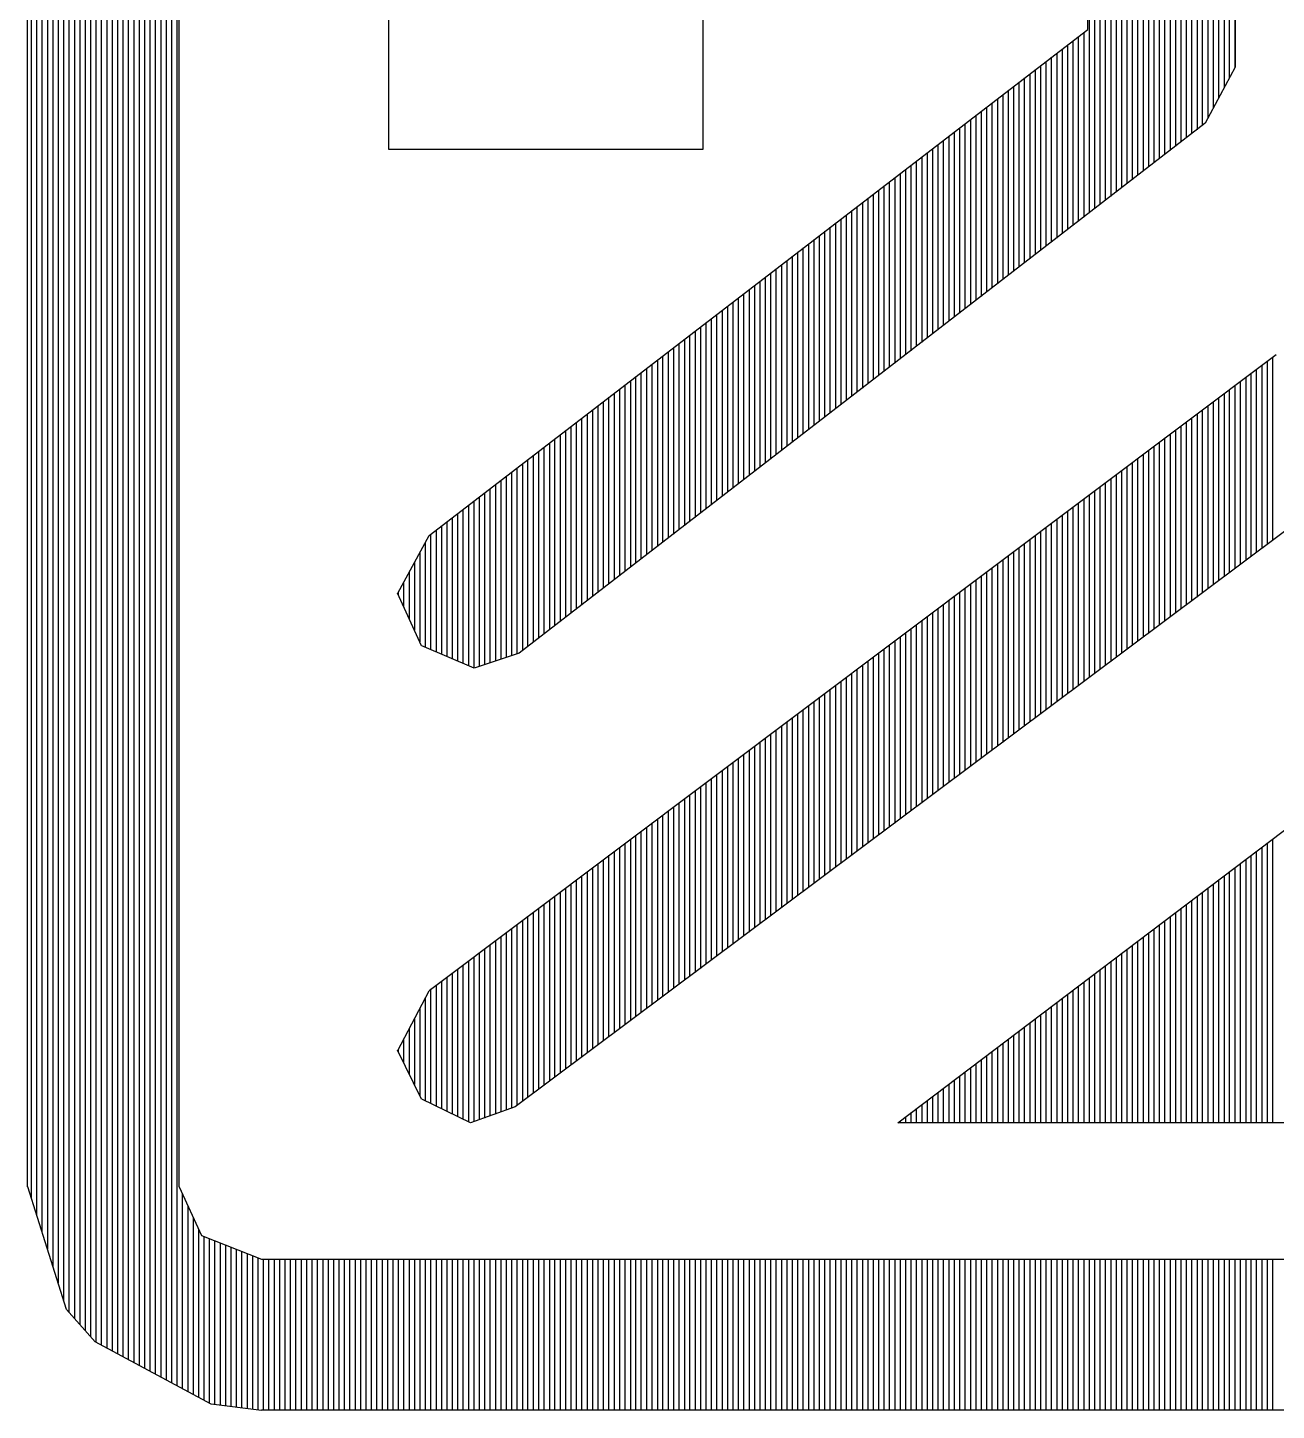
# Model space of a CAD drawing. Extents: x -34 to 106, y -22 to 53.
# Drawn here: x 33.158 to 35.541, y 13.939 to 16.578 of the extents above; entities that cross this region are included whole.
import ezdxf

# ---------------------------------------------------------------- set-up
doc = ezdxf.new("R2010")
doc.units = 0
doc.layers.add('BG_SILKTOP20240221', color=40, linetype='CONTINUOUS')
doc.layers.add('PIN_TOP', color=92, linetype='CONTINUOUS')

msp = doc.modelspace()

# ---------------------------------------------------------------- linework, layer by layer
at = {"layer": 'BG_SILKTOP20240221'}
for points in [[(33.339532, 23.62835), (33.339532, 14.04112)], [(33.349946, 23.636224), (33.349946, 14.035532)], [(33.36036, 23.643336), (33.36036, 14.030198)], [(33.308798, 23.604728), (33.308798, 14.05763)], [(33.319212, 23.612856), (33.319212, 14.052296)], [(33.329626, 23.620476), (33.329626, 14.0462)], [(33.370774, 23.612856), (33.370774, 14.02461)], [(33.278064, 23.572724), (33.278064, 14.079474)], [(33.288224, 23.589488), (33.288224, 14.068552)], [(33.298384, 23.596854), (33.298384, 14.062964)], [(33.26765, 23.554182), (33.26765, 14.091412)], [(33.381188, 23.568914), (33.381188, 14.01953)], [(33.257236, 23.535386), (33.257236, 14.102588)], [(33.391094, 23.524464), (33.391094, 14.013942)], [(33.236662, 23.498556), (33.236662, 14.12621)], [(33.247076, 23.516844), (33.247076, 14.11478)], [(33.226502, 23.47976), (33.226502, 14.14907)], [(33.401508, 23.480268), (33.401508, 14.0081)], [(33.205928, 23.442422), (33.205928, 14.21384)], [(33.216088, 23.461218), (33.216088, 14.181836)], [(33.195514, 23.42388), (33.195514, 14.246606)], [(33.411922, 23.435564), (33.411922, 14.002766)], [(33.17494, 23.386796), (33.17494, 14.311376)], [(33.1851, 23.405084), (33.1851, 14.279118)], [(33.422336, 23.391114), (33.422336, 13.997178)], [(33.16478, 23.364698), (33.16478, 14.344396)], [(33.432496, 23.346664), (33.432496, 13.991336)], [(33.157922, 14.365224), (33.157922, 23.285196)], [(33.442656, 23.302214), (33.442656, 13.986002)], [(33.44672, 23.285196), (33.44672, 14.365224)], [(35.307524, 23.10003), (35.307524, 16.320008)], [(35.317684, 23.10384), (35.317684, 16.328136)], [(35.328098, 23.09876), (35.328098, 16.335756)], [(35.245548, 23.073868), (35.245548, 16.272002)], [(35.255962, 23.078186), (35.255962, 16.279876)], [(35.266376, 23.082504), (35.266376, 16.287496)], [(35.276536, 23.086568), (35.276536, 16.296132)], [(35.28695, 23.090886), (35.28695, 16.304006)], [(35.29711, 23.095712), (35.29711, 16.312134)], [(35.338512, 23.094696), (35.338512, 16.34363)], [(35.348672, 23.090378), (35.348672, 16.351504)], [(35.358832, 23.08606), (35.358832, 16.359632)], [(35.369246, 23.081742), (35.369246, 16.36776)], [(35.37966, 23.077424), (35.37966, 16.37538)], [(35.390074, 23.07336), (35.390074, 16.383254)], [(35.214814, 23.05558), (35.214814, 16.248126)], [(35.225228, 23.064724), (35.225228, 16.256)], [(35.235388, 23.06955), (35.235388, 16.264128)], [(35.39998, 23.069042), (35.39998, 16.391382)], [(35.410394, 23.06447), (35.410394, 16.404844)], [(35.420808, 23.057612), (35.420808, 16.424402)], [(35.2044, 23.02637), (35.2044, 16.239998)], [(35.431222, 23.034244), (35.431222, 16.44396)], [(35.193986, 22.997668), (35.193986, 16.232378)], [(35.441636, 23.00986), (35.441636, 16.46301)], [(35.18408, 22.968966), (35.18408, 16.224504)], [(35.451542, 22.985476), (35.451542, 16.482568)], [(35.181286, 16.574262), (35.181286, 22.960838)], [(35.461956, 22.9616), (35.461956, 16.50238)], [(35.462464, 22.961092), (35.462464, 16.502888)], [(33.92424, 15.6083), (35.18154, 16.574516)], [(35.152838, 16.552926), (35.152838, 16.200374)], [(35.163252, 16.5608), (35.163252, 16.208248)], [(35.173666, 16.568928), (35.173666, 16.216122)], [(35.122104, 16.529558), (35.122104, 16.176498)], [(35.132518, 16.537432), (35.132518, 16.184372)], [(35.142424, 16.545052), (35.142424, 16.1925)], [(35.080956, 16.497808), (35.080956, 16.144748)], [(35.091116, 16.505682), (35.091116, 16.152876)], [(35.101276, 16.513556), (35.101276, 16.16075)], [(35.11169, 16.521684), (35.11169, 16.168624)], [(35.462464, 16.502888), (35.405314, 16.3957)], [(35.049968, 16.473932), (35.049968, 16.121126)], [(35.060128, 16.48206), (35.060128, 16.129)], [(35.070542, 16.489934), (35.070542, 16.136874)], [(35.01898, 16.45031), (35.01898, 16.09725)], [(35.029394, 16.458184), (35.029394, 16.105124)], [(35.039554, 16.466058), (35.039554, 16.113252)], [(34.977832, 16.418306), (34.977832, 16.064992)], [(34.987992, 16.42618), (34.987992, 16.072866)], [(34.998406, 16.434054), (34.998406, 16.08074)], [(35.00882, 16.441928), (35.00882, 16.088868)], [(35.405568, 16.395446), (34.095944, 15.383764)], [(34.946844, 16.39443), (34.946844, 16.041116)], [(34.957258, 16.402304), (34.957258, 16.049244)], [(34.967672, 16.410432), (34.967672, 16.057118)], [(34.91611, 16.370808), (34.91611, 16.017494)], [(34.926524, 16.378682), (34.926524, 16.025368)], [(34.93643, 16.386556), (34.93643, 16.033242)], [(34.874962, 16.339058), (34.874962, 15.985236)], [(34.884868, 16.346932), (34.884868, 15.993618)], [(34.895282, 16.354806), (34.895282, 16.001492)], [(34.905696, 16.36268), (34.905696, 16.00962)], [(34.84372, 16.315182), (34.84372, 15.96136)], [(34.854134, 16.323056), (34.854134, 15.969234)], [(34.864548, 16.331184), (34.864548, 15.977108)], [(34.812986, 16.29156), (34.812986, 15.937484)], [(34.8234, 16.299434), (34.8234, 15.945612)], [(34.83356, 16.307308), (34.83356, 15.953486)], [(34.771838, 16.25981), (34.771838, 15.905988)], [(34.781998, 16.267684), (34.781998, 15.913862)], [(34.792412, 16.275558), (34.792412, 15.921736)], [(34.802572, 16.283432), (34.802572, 15.92961)], [(34.74085, 16.23695), (34.74085, 15.882112)], [(34.751264, 16.243808), (34.751264, 15.889986)], [(34.761424, 16.251936), (34.761424, 15.89786)], [(34.710116, 16.213074), (34.710116, 15.858236)], [(34.720276, 16.220948), (34.720276, 15.866364)], [(34.730436, 16.229076), (34.730436, 15.874238)], [(34.668968, 16.181324), (34.668968, 15.82674)], [(34.678874, 16.189452), (34.678874, 15.834614)], [(34.689288, 16.197326), (34.689288, 15.842488)], [(34.699702, 16.2052), (34.699702, 15.850362)], [(34.637726, 16.157702), (34.637726, 15.802864)], [(34.64814, 16.165576), (34.64814, 15.810738)], [(34.658554, 16.17345), (34.658554, 15.818612)], [(34.606992, 16.133572), (34.606992, 15.77848)], [(34.617406, 16.1417), (34.617406, 15.787116)], [(34.627312, 16.149828), (34.627312, 15.79499)], [(34.565844, 16.101822), (34.565844, 15.74673)], [(34.576004, 16.109696), (34.576004, 15.754604)], [(34.586164, 16.117824), (34.586164, 15.762732)], [(34.596578, 16.125698), (34.596578, 15.770606)], [(34.534856, 16.0782), (34.534856, 15.723108)], [(34.545016, 16.086074), (34.545016, 15.730982)], [(34.55543, 16.093948), (34.55543, 15.738856)], [(34.503868, 16.054324), (34.503868, 15.699232)], [(34.514282, 16.062198), (34.514282, 15.707106)], [(34.524442, 16.070072), (34.524442, 15.71498)], [(34.46272, 16.022574), (34.46272, 15.666974)], [(34.47288, 16.030448), (34.47288, 15.674848)], [(34.483294, 16.038576), (34.483294, 15.683484)], [(34.493708, 16.04645), (34.493708, 15.691358)], [(34.431732, 15.998952), (34.431732, 15.643098)], [(34.442146, 16.006826), (34.442146, 15.650972)], [(34.45256, 16.0147), (34.45256, 15.6591)], [(34.400998, 15.975076), (34.400998, 15.619476)], [(34.411412, 15.98295), (34.411412, 15.62735)], [(34.421318, 15.990824), (34.421318, 15.635224)], [(33.923986, 14.740128), (35.541204, 15.954248)], [(34.35985, 15.943326), (34.35985, 15.587726)], [(34.369756, 15.9512), (34.369756, 15.5956)], [(34.38017, 15.959328), (34.38017, 15.603474)], [(34.390584, 15.967202), (34.390584, 15.611348)], [(35.534092, 15.948914), (35.534092, 15.599156)], [(34.328608, 15.919958), (34.328608, 15.56385)], [(34.339022, 15.927832), (34.339022, 15.571724)], [(34.349436, 15.935452), (34.349436, 15.579852)], [(35.492944, 15.91818), (35.492944, 15.568676)], [(35.503104, 15.925292), (35.503104, 15.575788)], [(35.513518, 15.93342), (35.513518, 15.583662)], [(35.523932, 15.94104), (35.523932, 15.591282)], [(34.297874, 15.896082), (34.297874, 15.540228)], [(34.308288, 15.903956), (34.308288, 15.548102)], [(34.318448, 15.912084), (34.318448, 15.555976)], [(35.461956, 15.894812), (35.461956, 15.545562)], [(35.47237, 15.902432), (35.47237, 15.552928)], [(35.482784, 15.910052), (35.482784, 15.560802)], [(34.256726, 15.864332), (34.256726, 15.508478)], [(34.266886, 15.87246), (34.266886, 15.516352)], [(34.2773, 15.880334), (34.2773, 15.524226)], [(34.28746, 15.888208), (34.28746, 15.5321)], [(35.431222, 15.871698), (35.431222, 15.522448)], [(35.441636, 15.879064), (35.441636, 15.530068)], [(35.451542, 15.886938), (35.451542, 15.537434)], [(34.225738, 15.84071), (34.225738, 15.484602)], [(34.236152, 15.848584), (34.236152, 15.492476)], [(34.246312, 15.856458), (34.246312, 15.500604)], [(35.390074, 15.84071), (35.390074, 15.490952)], [(35.39998, 15.848584), (35.39998, 15.499334)], [(35.410394, 15.856204), (35.410394, 15.5067)], [(35.420808, 15.86357), (35.420808, 15.514574)], [(34.195004, 15.81658), (34.195004, 15.460218)], [(34.205164, 15.824454), (34.205164, 15.468092)], [(34.215324, 15.832328), (34.215324, 15.47622)], [(35.358832, 15.817088), (35.358832, 15.468092)], [(35.369246, 15.825216), (35.369246, 15.47622)], [(35.37966, 15.832836), (35.37966, 15.48384)], [(34.153856, 15.78483), (34.153856, 15.428468)], [(34.163762, 15.792704), (34.163762, 15.436596)], [(34.174176, 15.800832), (34.174176, 15.44447)], [(34.18459, 15.808706), (34.18459, 15.452344)], [(35.317684, 15.786608), (35.317684, 15.437358)], [(35.328098, 15.794736), (35.328098, 15.445232)], [(35.338512, 15.801594), (35.338512, 15.452598)], [(35.348672, 15.809468), (35.348672, 15.460472)], [(34.122614, 15.761208), (34.122614, 15.404846)], [(34.133028, 15.769082), (34.133028, 15.41272)], [(34.143442, 15.776956), (34.143442, 15.420594)], [(35.28695, 15.76324), (35.28695, 15.414244)], [(35.29711, 15.77086), (35.29711, 15.421864)], [(35.307524, 15.778734), (35.307524, 15.429738)], [(34.09188, 15.737586), (34.09188, 15.382748)], [(34.102294, 15.745206), (34.102294, 15.388844)], [(34.1122, 15.75308), (34.1122, 15.396972)], [(35.245548, 15.732506), (35.245548, 15.38351)], [(35.255962, 15.74038), (35.255962, 15.391638)], [(35.266376, 15.748254), (35.266376, 15.399004)], [(35.276536, 15.75562), (35.276536, 15.406878)], [(34.050732, 15.705582), (34.050732, 15.368778)], [(34.060892, 15.713964), (34.060892, 15.372588)], [(34.071052, 15.721584), (34.071052, 15.375636)], [(34.081466, 15.729712), (34.081466, 15.379192)], [(35.214814, 15.709392), (35.214814, 15.36065)], [(35.225228, 15.717012), (35.225228, 15.368016)], [(35.235388, 15.724886), (35.235388, 15.376144)], [(34.019744, 15.682468), (34.019744, 15.358872)], [(34.029904, 15.690088), (34.029904, 15.36192)], [(34.040318, 15.697708), (34.040318, 15.365222)], [(35.18408, 15.68577), (35.18408, 15.337536)], [(35.193986, 15.694152), (35.193986, 15.34541)], [(35.2044, 15.701264), (35.2044, 15.352776)], [(33.988756, 15.658338), (33.988756, 15.364206)], [(33.99917, 15.666212), (33.99917, 15.359888)], [(34.00933, 15.67434), (34.00933, 15.355824)], [(35.622484, 15.66545), (34.088324, 14.517878)], [(35.142424, 15.654782), (35.142424, 15.306294)], [(35.152838, 15.66291), (35.152838, 15.314168)], [(35.163252, 15.670276), (35.163252, 15.321788)], [(35.173666, 15.678404), (35.173666, 15.329916)], [(33.947608, 15.627096), (33.947608, 15.382494)], [(33.957768, 15.63497), (33.957768, 15.377668)], [(33.968182, 15.642844), (33.968182, 15.37335)], [(33.978596, 15.650718), (33.978596, 15.369032)], [(35.11169, 15.632176), (35.11169, 15.283434)], [(35.122104, 15.639542), (35.122104, 15.291308)], [(35.132518, 15.647416), (35.132518, 15.298674)], [(33.864296, 15.498572), (33.92424, 15.6083)], [(33.927034, 15.611094), (33.927034, 15.39113)], [(33.937448, 15.618968), (33.937448, 15.386812)], [(35.070542, 15.601188), (35.070542, 15.252954)], [(35.080956, 15.6083), (35.080956, 15.260066)], [(35.091116, 15.616428), (35.091116, 15.26794)], [(35.101276, 15.624048), (35.101276, 15.27556)], [(33.906206, 15.576804), (33.906206, 15.405354)], [(33.91662, 15.595092), (33.91662, 15.395448)], [(35.039554, 15.577566), (35.039554, 15.229332)], [(35.049968, 15.58544), (35.049968, 15.237206)], [(35.060128, 15.59306), (35.060128, 15.24508)], [(33.8963, 15.557246), (33.8963, 15.427706)], [(35.00882, 15.554706), (35.00882, 15.206726)], [(35.01898, 15.562072), (35.01898, 15.213584)], [(35.029394, 15.569946), (35.029394, 15.221712)], [(33.885886, 15.538196), (33.885886, 15.450312)], [(34.967672, 15.523718), (34.967672, 15.17523)], [(34.977832, 15.531592), (34.977832, 15.183612)], [(34.987992, 15.539212), (34.987992, 15.190724)], [(34.998406, 15.546578), (34.998406, 15.198852)], [(33.909508, 15.397988), (33.863788, 15.498318)], [(33.865058, 15.500604), (33.865058, 15.496032)], [(33.875472, 15.519908), (33.875472, 15.47368)], [(34.93643, 15.500096), (34.93643, 15.15237)], [(34.946844, 15.508224), (34.946844, 15.159736)], [(34.957258, 15.516098), (34.957258, 15.167864)], [(34.895282, 15.469616), (34.895282, 15.121636)], [(34.905696, 15.477236), (34.905696, 15.129002)], [(34.91611, 15.484602), (34.91611, 15.136876)], [(34.926524, 15.492984), (34.926524, 15.14475)], [(34.864548, 15.446248), (34.864548, 15.098776)], [(34.874962, 15.453868), (34.874962, 15.106142)], [(34.884868, 15.461742), (34.884868, 15.11427)], [(34.8234, 15.415514), (34.8234, 15.068042)], [(34.83356, 15.423388), (34.83356, 15.075408)], [(34.84372, 15.430754), (34.84372, 15.083282)], [(34.854134, 15.438374), (34.854134, 15.090648)], [(34.010092, 15.355062), (33.910016, 15.397988)], [(34.792412, 15.3924), (34.792412, 15.044928)], [(34.802572, 15.40002), (34.802572, 15.052548)], [(34.812986, 15.40764), (34.812986, 15.05966)], [(34.095944, 15.384018), (34.010092, 15.355316)], [(34.761424, 15.368778), (34.761424, 15.021052)], [(34.771838, 15.376652), (34.771838, 15.028926)], [(34.781998, 15.384272), (34.781998, 15.0368)], [(34.720276, 15.338044), (34.720276, 14.990572)], [(34.730436, 15.345918), (34.730436, 14.998446)], [(34.74085, 15.353538), (34.74085, 15.006066)], [(34.751264, 15.361412), (34.751264, 15.01394)], [(34.689288, 15.315184), (34.689288, 14.967712)], [(34.699702, 15.32255), (34.699702, 14.975586)], [(34.710116, 15.330424), (34.710116, 14.982952)], [(34.64814, 15.284196), (34.64814, 14.936724)], [(34.658554, 15.291308), (34.658554, 14.944344)], [(34.668968, 15.29969), (34.668968, 14.952218)], [(34.678874, 15.307056), (34.678874, 14.959838)], [(34.617406, 15.260574), (34.617406, 14.913356)], [(34.627312, 15.268956), (34.627312, 14.921484)], [(34.637726, 15.276068), (34.637726, 14.929358)], [(34.586164, 15.23746), (34.586164, 14.890242)], [(34.596578, 15.24508), (34.596578, 14.897862)], [(34.606992, 15.252954), (34.606992, 14.905736)], [(34.545016, 15.206726), (34.545016, 14.859762)], [(34.55543, 15.214346), (34.55543, 14.867128)], [(34.565844, 15.221712), (34.565844, 14.875002)], [(34.576004, 15.229586), (34.576004, 14.882368)], [(34.514282, 15.183104), (34.514282, 14.836648)], [(34.524442, 15.191232), (34.524442, 14.844268)], [(34.534856, 15.198852), (34.534856, 14.851634)], [(34.47288, 15.152624), (34.47288, 14.805914)], [(34.483294, 15.159736), (34.483294, 14.81328)], [(34.493708, 15.16761), (34.493708, 14.821154)], [(34.503868, 15.17523), (34.503868, 14.828774)], [(34.442146, 15.129002), (34.442146, 14.782292)], [(34.45256, 15.136876), (34.45256, 14.79042)], [(34.46272, 15.14475), (34.46272, 14.79804)], [(34.411412, 15.106396), (34.411412, 14.759432)], [(34.421318, 15.113762), (34.421318, 14.76756)], [(34.431732, 15.121382), (34.431732, 14.774672)], [(34.369756, 15.0749), (34.369756, 14.728444)], [(34.38017, 15.083028), (34.38017, 14.736572)], [(34.390584, 15.090902), (34.390584, 14.743938)], [(34.400998, 15.098268), (34.400998, 14.751558)], [(34.818574, 14.487398), (35.622484, 15.095728)], [(34.339022, 15.051786), (34.339022, 14.70533)], [(34.349436, 15.060168), (34.349436, 14.713204)], [(34.35985, 15.06728), (34.35985, 14.721078)], [(34.297874, 15.021052), (34.297874, 14.67485)], [(34.308288, 15.028926), (34.308288, 14.682724)], [(34.318448, 15.036546), (34.318448, 14.690344)], [(34.328608, 15.04442), (34.328608, 14.69771)], [(35.523932, 15.020798), (35.523932, 14.487144)], [(35.534092, 15.028672), (35.534092, 14.487144)], [(34.266886, 14.998192), (34.266886, 14.65199)], [(34.2773, 15.005558), (34.2773, 14.659356)], [(34.28746, 15.013432), (34.28746, 14.66723)], [(35.492944, 14.997684), (35.492944, 14.487398)], [(35.503104, 15.005558), (35.503104, 14.487398)], [(35.513518, 15.012924), (35.513518, 14.487144)], [(34.225738, 14.966442), (34.225738, 14.620494)], [(34.236152, 14.974824), (34.236152, 14.628368)], [(34.246312, 14.981936), (34.246312, 14.635988)], [(34.256726, 14.990318), (34.256726, 14.644116)], [(35.451542, 14.966442), (35.451542, 14.487398)], [(35.461956, 14.974316), (35.461956, 14.487398)], [(35.47237, 14.982444), (35.47237, 14.487398)], [(35.482784, 14.989556), (35.482784, 14.487398)], [(34.195004, 14.943582), (34.195004, 14.597634)], [(34.205164, 14.950948), (34.205164, 14.605)], [(34.215324, 14.958822), (34.215324, 14.612874)], [(35.420808, 14.94282), (35.420808, 14.487144)], [(35.431222, 14.950694), (35.431222, 14.487144)], [(35.441636, 14.958568), (35.441636, 14.487144)], [(34.163762, 14.920214), (34.163762, 14.574266)], [(34.174176, 14.928088), (34.174176, 14.58214)], [(34.18459, 14.935708), (34.18459, 14.58976)], [(35.390074, 14.919452), (35.390074, 14.487398)], [(35.39998, 14.92758), (35.39998, 14.487398)], [(35.410394, 14.935454), (35.410394, 14.487398)], [(34.122614, 14.889734), (34.122614, 14.54404)], [(34.133028, 14.897354), (34.133028, 14.551406)], [(34.143442, 14.90472), (34.143442, 14.558772)], [(34.153856, 14.912594), (34.153856, 14.566646)], [(35.348672, 14.888464), (35.348672, 14.487144)], [(35.358832, 14.896338), (35.358832, 14.487398)], [(35.369246, 14.904212), (35.369246, 14.487398)], [(35.37966, 14.91234), (35.37966, 14.487398)], [(34.09188, 14.866112), (34.09188, 14.520164)], [(34.102294, 14.87424), (34.102294, 14.528546)], [(34.1122, 14.88186), (34.1122, 14.535912)], [(35.317684, 14.86535), (35.317684, 14.487398)], [(35.328098, 14.872716), (35.328098, 14.487144)], [(35.338512, 14.88059), (35.338512, 14.487144)], [(34.050732, 14.835378), (34.050732, 14.504162)], [(34.060892, 14.842998), (34.060892, 14.50848)], [(34.071052, 14.850872), (34.071052, 14.512036)], [(34.081466, 14.858492), (34.081466, 14.515338)], [(35.28695, 14.842236), (35.28695, 14.487398)], [(35.29711, 14.849348), (35.29711, 14.487398)], [(35.307524, 14.857476), (35.307524, 14.487398)], [(34.019744, 14.812264), (34.019744, 14.493494)], [(34.029904, 14.819884), (34.029904, 14.496542)], [(34.040318, 14.827504), (34.040318, 14.500352)], [(35.245548, 14.810486), (35.245548, 14.487144)], [(35.255962, 14.81836), (35.255962, 14.487144)], [(35.266376, 14.826234), (35.266376, 14.487398)], [(35.276536, 14.834108), (35.276536, 14.487398)], [(33.988756, 14.78915), (33.988756, 14.493748)], [(33.99917, 14.79677), (33.99917, 14.48943)], [(34.00933, 14.80439), (34.00933, 14.48943)], [(35.214814, 14.787372), (35.214814, 14.487398)], [(35.225228, 14.795246), (35.225228, 14.487398)], [(35.235388, 14.802612), (35.235388, 14.487144)], [(33.947608, 14.757908), (33.947608, 14.513814)], [(33.957768, 14.766036), (33.957768, 14.509242)], [(33.968182, 14.77391), (33.968182, 14.504416)], [(33.978596, 14.78153), (33.978596, 14.499336)], [(35.173666, 14.755622), (35.173666, 14.487144)], [(35.18408, 14.763496), (35.18408, 14.487144)], [(35.193986, 14.77137), (35.193986, 14.487144)], [(35.2044, 14.779244), (35.2044, 14.487398)], [(33.864296, 14.62532), (33.92424, 14.73962)], [(33.927034, 14.743176), (33.927034, 14.524228)], [(33.937448, 14.750288), (33.937448, 14.519402)], [(35.142424, 14.732508), (35.142424, 14.487144)], [(35.152838, 14.740382), (35.152838, 14.487144)], [(35.163252, 14.748256), (35.163252, 14.487144)], [(33.906206, 14.706854), (33.906206, 14.539214)], [(33.91662, 14.726412), (33.91662, 14.529054)], [(35.11169, 14.70914), (35.11169, 14.487398)], [(35.122104, 14.717268), (35.122104, 14.487398)], [(35.132518, 14.725142), (35.132518, 14.487398)], [(33.8963, 14.68755), (33.8963, 14.560296)], [(35.070542, 14.678152), (35.070542, 14.487144)], [(35.080956, 14.685518), (35.080956, 14.487144)], [(35.091116, 14.693392), (35.091116, 14.487144)], [(35.101276, 14.701266), (35.101276, 14.487144)], [(33.885886, 14.667738), (33.885886, 14.581124)], [(35.039554, 14.655038), (35.039554, 14.487398)], [(35.049968, 14.662404), (35.049968, 14.487144)], [(35.060128, 14.670278), (35.060128, 14.487144)], [(33.909508, 14.532356), (33.863788, 14.625828)], [(33.865058, 14.628114), (33.865058, 14.623288)], [(33.875472, 14.647926), (33.875472, 14.602206)], [(34.998406, 14.623288), (34.998406, 14.487144)], [(35.00882, 14.631162), (35.00882, 14.487144)], [(35.01898, 14.639036), (35.01898, 14.487398)], [(35.029394, 14.647164), (35.029394, 14.487398)], [(34.967672, 14.600174), (34.967672, 14.487144)], [(34.977832, 14.608048), (34.977832, 14.487144)], [(34.987992, 14.615414), (34.987992, 14.487144)], [(34.93643, 14.57706), (34.93643, 14.487398)], [(34.946844, 14.584934), (34.946844, 14.487398)], [(34.957258, 14.5923), (34.957258, 14.487144)], [(34.895282, 14.54531), (34.895282, 14.487144)], [(34.905696, 14.553184), (34.905696, 14.487144)], [(34.91611, 14.561058), (34.91611, 14.487144)], [(34.926524, 14.568932), (34.926524, 14.487398)], [(34.00298, 14.487398), (33.910016, 14.532356)], [(34.088578, 14.517878), (34.00298, 14.487144)], [(34.864548, 14.522196), (34.864548, 14.487398)], [(34.874962, 14.53007), (34.874962, 14.487398)], [(34.884868, 14.537944), (34.884868, 14.487398)], [(34.83356, 14.498828), (34.83356, 14.487398)], [(34.84372, 14.506956), (34.84372, 14.487398)], [(34.854134, 14.51483), (34.854134, 14.487398)], [(36.431474, 14.487398), (34.818828, 14.487398)], [(34.8234, 14.490954), (34.8234, 14.487144)], [(33.232344, 14.13129), (33.158176, 14.365224)], [(33.446974, 14.365224), (33.4899, 14.27226)], [(33.45307, 14.351), (33.45307, 13.98016)], [(33.463484, 14.329156), (33.463484, 13.97508)], [(33.473644, 14.30655), (33.473644, 13.969492)], [(33.484058, 14.283944), (33.484058, 13.96365)], [(33.489646, 14.27226), (33.6042, 14.226794)], [(33.494218, 14.270736), (33.494218, 13.95857)], [(33.504632, 14.266164), (33.504632, 13.952474)], [(33.514792, 14.2621), (33.514792, 13.94968)], [(33.525206, 14.258036), (33.525206, 13.948156)], [(33.53562, 14.253972), (33.53562, 13.94714)], [(33.54578, 14.249654), (33.54578, 13.945616)], [(33.55594, 14.245844), (33.55594, 13.944854)], [(33.566354, 14.241272), (33.566354, 13.943076)], [(33.576768, 14.237716), (33.576768, 13.94206)], [(33.587182, 14.233398), (33.587182, 13.940536)], [(33.597088, 14.22908), (33.597088, 13.939266)], [(33.6042, 14.227048), (37.64534, 14.227048)], [(33.607502, 14.227048), (33.607502, 13.938758)], [(33.617916, 14.227048), (33.617916, 13.938758)], [(33.62833, 14.227048), (33.62833, 13.938758)], [(33.638744, 14.227048), (33.638744, 13.938758)], [(33.64865, 14.227048), (33.64865, 13.938758)], [(33.659064, 14.227048), (33.659064, 13.938758)], [(33.669478, 14.227048), (33.669478, 13.938758)], [(33.679892, 14.227048), (33.679892, 13.938758)], [(33.690052, 14.227048), (33.690052, 13.938758)], [(33.700212, 14.227048), (33.700212, 13.938758)], [(33.710626, 14.227048), (33.710626, 13.938758)], [(33.72104, 14.227048), (33.72104, 13.938758)], [(33.7312, 14.227048), (33.7312, 13.938758)], [(33.741614, 14.227048), (33.741614, 13.938758)], [(33.751774, 14.227048), (33.751774, 13.938758)], [(33.762188, 14.227048), (33.762188, 13.938758)], [(33.772348, 14.227048), (33.772348, 13.938758)], [(33.782762, 14.227048), (33.782762, 13.938758)], [(33.793176, 14.227048), (33.793176, 13.938758)], [(33.803336, 14.227048), (33.803336, 13.938758)], [(33.813496, 14.227048), (33.813496, 13.938758)], [(33.82391, 14.227048), (33.82391, 13.938758)], [(33.834324, 14.227048), (33.834324, 13.938758)], [(33.844738, 14.227048), (33.844738, 13.938758)], [(33.854644, 14.227048), (33.854644, 13.938758)], [(33.865058, 14.227048), (33.865058, 13.938758)], [(33.875472, 14.227048), (33.875472, 13.938758)], [(33.885886, 14.227048), (33.885886, 13.938758)], [(33.8963, 14.227048), (33.8963, 13.938758)], [(33.906206, 14.227048), (33.906206, 13.938758)], [(33.91662, 14.227048), (33.91662, 13.938758)], [(33.927034, 14.227048), (33.927034, 13.938758)], [(33.937448, 14.227048), (33.937448, 13.938758)], [(33.947608, 14.227048), (33.947608, 13.938758)], [(33.957768, 14.227048), (33.957768, 13.938758)], [(33.968182, 14.227048), (33.968182, 13.938758)], [(33.978596, 14.227048), (33.978596, 13.938758)], [(33.988756, 14.227048), (33.988756, 13.938758)], [(33.99917, 14.227048), (33.99917, 13.938758)], [(34.00933, 14.227048), (34.00933, 13.938758)], [(34.019744, 14.227048), (34.019744, 13.938758)], [(34.029904, 14.227048), (34.029904, 13.938758)], [(34.040318, 14.227048), (34.040318, 13.938758)], [(34.050732, 14.227048), (34.050732, 13.938758)], [(34.060892, 14.227048), (34.060892, 13.938758)], [(34.071052, 14.227048), (34.071052, 13.938758)], [(34.081466, 14.227048), (34.081466, 13.938758)], [(34.09188, 14.227048), (34.09188, 13.938758)], [(34.102294, 14.227048), (34.102294, 13.938758)], [(34.1122, 14.227048), (34.1122, 13.938758)], [(34.122614, 14.227048), (34.122614, 13.938758)], [(34.133028, 14.227048), (34.133028, 13.938758)], [(34.143442, 14.227048), (34.143442, 13.938758)], [(34.153856, 14.227048), (34.153856, 13.938758)], [(34.163762, 14.227048), (34.163762, 13.938758)], [(34.174176, 14.227048), (34.174176, 13.938758)], [(34.18459, 14.227048), (34.18459, 13.938758)], [(34.195004, 14.227048), (34.195004, 13.938758)], [(34.205164, 14.227048), (34.205164, 13.938758)], [(34.215324, 14.227048), (34.215324, 13.938758)], [(34.225738, 14.227048), (34.225738, 13.938758)], [(34.236152, 14.227048), (34.236152, 13.938758)], [(34.246312, 14.227048), (34.246312, 13.938758)], [(34.256726, 14.227048), (34.256726, 13.938758)], [(34.266886, 14.227048), (34.266886, 13.938758)], [(34.2773, 14.227048), (34.2773, 13.938758)], [(34.28746, 14.227048), (34.28746, 13.938758)], [(34.297874, 14.227048), (34.297874, 13.938758)], [(34.308288, 14.227048), (34.308288, 13.938758)], [(34.318448, 14.227048), (34.318448, 13.938758)], [(34.328608, 14.227048), (34.328608, 13.938758)], [(34.339022, 14.227048), (34.339022, 13.938758)], [(34.349436, 14.227048), (34.349436, 13.938758)], [(34.35985, 14.227048), (34.35985, 13.938758)], [(34.369756, 14.227048), (34.369756, 13.938758)], [(34.38017, 14.227048), (34.38017, 13.938758)], [(34.390584, 14.227048), (34.390584, 13.938758)], [(34.400998, 14.227048), (34.400998, 13.938758)], [(34.411412, 14.227048), (34.411412, 13.938758)], [(34.421318, 14.227048), (34.421318, 13.938758)], [(34.431732, 14.227048), (34.431732, 13.938758)], [(34.442146, 14.227048), (34.442146, 13.938758)], [(34.45256, 14.227048), (34.45256, 13.938758)], [(34.46272, 14.227048), (34.46272, 13.938758)], [(34.47288, 14.227048), (34.47288, 13.938758)], [(34.483294, 14.227048), (34.483294, 13.938758)], [(34.493708, 14.227048), (34.493708, 13.938758)], [(34.503868, 14.227048), (34.503868, 13.938758)], [(34.514282, 14.227048), (34.514282, 13.938758)], [(34.524442, 14.227048), (34.524442, 13.938758)], [(34.534856, 14.227048), (34.534856, 13.938758)], [(34.545016, 14.227048), (34.545016, 13.938758)], [(34.55543, 14.227048), (34.55543, 13.938758)], [(34.565844, 14.227048), (34.565844, 13.938758)], [(34.576004, 14.227048), (34.576004, 13.938758)], [(34.586164, 14.227048), (34.586164, 13.938758)], [(34.596578, 14.227048), (34.596578, 13.938758)], [(34.606992, 14.227048), (34.606992, 13.938758)], [(34.617406, 14.227048), (34.617406, 13.938758)], [(34.627312, 14.227048), (34.627312, 13.938758)], [(34.637726, 14.227048), (34.637726, 13.938758)], [(34.64814, 14.227048), (34.64814, 13.938758)], [(34.658554, 14.227048), (34.658554, 13.938758)], [(34.668968, 14.227048), (34.668968, 13.938758)], [(34.678874, 14.227048), (34.678874, 13.938758)], [(34.689288, 14.227048), (34.689288, 13.938758)], [(34.699702, 14.227048), (34.699702, 13.938758)], [(34.710116, 14.227048), (34.710116, 13.938758)], [(34.720276, 14.227048), (34.720276, 13.938758)], [(34.730436, 14.227048), (34.730436, 13.938758)], [(34.74085, 14.227048), (34.74085, 13.938758)], [(34.751264, 14.227048), (34.751264, 13.938758)], [(34.761424, 14.227048), (34.761424, 13.938758)], [(34.771838, 14.227048), (34.771838, 13.938758)], [(34.781998, 14.227048), (34.781998, 13.938758)], [(34.792412, 14.227048), (34.792412, 13.938758)], [(34.802572, 14.227048), (34.802572, 13.938758)], [(34.812986, 14.227048), (34.812986, 13.938758)], [(34.8234, 14.227048), (34.8234, 13.938758)], [(34.83356, 14.227048), (34.83356, 13.938758)], [(34.84372, 14.227048), (34.84372, 13.938758)], [(34.854134, 14.227048), (34.854134, 13.938758)], [(34.864548, 14.227048), (34.864548, 13.938758)], [(34.874962, 14.227048), (34.874962, 13.938758)], [(34.884868, 14.227048), (34.884868, 13.938758)], [(34.895282, 14.227048), (34.895282, 13.938758)], [(34.905696, 14.227048), (34.905696, 13.938758)], [(34.91611, 14.227048), (34.91611, 13.938758)], [(34.926524, 14.227048), (34.926524, 13.938758)], [(34.93643, 14.227048), (34.93643, 13.938758)], [(34.946844, 14.227048), (34.946844, 13.938758)], [(34.957258, 14.227048), (34.957258, 13.938758)], [(34.967672, 14.227048), (34.967672, 13.938758)], [(34.977832, 14.227048), (34.977832, 13.938758)], [(34.987992, 14.227048), (34.987992, 13.938758)], [(34.998406, 14.227048), (34.998406, 13.938758)], [(35.00882, 14.227048), (35.00882, 13.938758)], [(35.01898, 14.227048), (35.01898, 13.938758)], [(35.029394, 14.227048), (35.029394, 13.938758)], [(35.039554, 14.227048), (35.039554, 13.938758)], [(35.049968, 14.227048), (35.049968, 13.938758)], [(35.060128, 14.227048), (35.060128, 13.938758)], [(35.070542, 14.227048), (35.070542, 13.938758)], [(35.080956, 14.227048), (35.080956, 13.938758)], [(35.091116, 14.227048), (35.091116, 13.938758)], [(35.101276, 14.227048), (35.101276, 13.938758)], [(35.11169, 14.227048), (35.11169, 13.938758)], [(35.122104, 14.227048), (35.122104, 13.938758)], [(35.132518, 14.227048), (35.132518, 13.938758)], [(35.142424, 14.227048), (35.142424, 13.938758)], [(35.152838, 14.227048), (35.152838, 13.938758)], [(35.163252, 14.227048), (35.163252, 13.938758)], [(35.173666, 14.227048), (35.173666, 13.938758)], [(35.18408, 14.227048), (35.18408, 13.938758)], [(35.193986, 14.227048), (35.193986, 13.938758)], [(35.2044, 14.227048), (35.2044, 13.938758)], [(35.214814, 14.227048), (35.214814, 13.938758)], [(35.225228, 14.227048), (35.225228, 13.938758)], [(35.235388, 14.227048), (35.235388, 13.938758)], [(35.245548, 14.227048), (35.245548, 13.938758)], [(35.255962, 14.227048), (35.255962, 13.938758)], [(35.266376, 14.227048), (35.266376, 13.938758)], [(35.276536, 14.227048), (35.276536, 13.938758)], [(35.28695, 14.227048), (35.28695, 13.938758)], [(35.29711, 14.227048), (35.29711, 13.938758)], [(35.307524, 14.227048), (35.307524, 13.938758)], [(35.317684, 14.227048), (35.317684, 13.938758)], [(35.328098, 14.227048), (35.328098, 13.938758)], [(35.338512, 14.227048), (35.338512, 13.938758)], [(35.348672, 14.227048), (35.348672, 13.938758)], [(35.358832, 14.227048), (35.358832, 13.938758)], [(35.369246, 14.227048), (35.369246, 13.938758)], [(35.37966, 14.227048), (35.37966, 13.938758)], [(35.390074, 14.227048), (35.390074, 13.938758)], [(35.39998, 14.227048), (35.39998, 13.938758)], [(35.410394, 14.227048), (35.410394, 13.938758)], [(35.420808, 14.227048), (35.420808, 13.938758)], [(35.431222, 14.227048), (35.431222, 13.938758)], [(35.441636, 14.227048), (35.441636, 13.938758)], [(35.451542, 14.227048), (35.451542, 13.938758)], [(35.461956, 14.227048), (35.461956, 13.938758)], [(35.47237, 14.227048), (35.47237, 13.938758)], [(35.482784, 14.227048), (35.482784, 13.938758)], [(35.492944, 14.227048), (35.492944, 13.938758)], [(35.503104, 14.227048), (35.503104, 13.938758)], [(35.513518, 14.227048), (35.513518, 13.938758)], [(35.523932, 14.227048), (35.523932, 13.938758)], [(35.534092, 14.227048), (35.534092, 13.938758)], [(33.286954, 14.069568), (33.232344, 14.13129)], [(33.508442, 13.950188), (33.2867, 14.069568)], [(33.6042, 13.938504), (33.508442, 13.950188)], [(37.64534, 13.938758), (33.6042, 13.938758)]]:
    msp.add_lwpolyline(points, dxfattribs=at)
at = {"layer": 'PIN_TOP'}
msp.add_lwpolyline([(34.446718, 16.345408), (33.847278, 16.345408), (33.847278, 16.944848), (34.446718, 16.944848)], close=True, dxfattribs=at)

doc.saveas('drawing.dxf')
